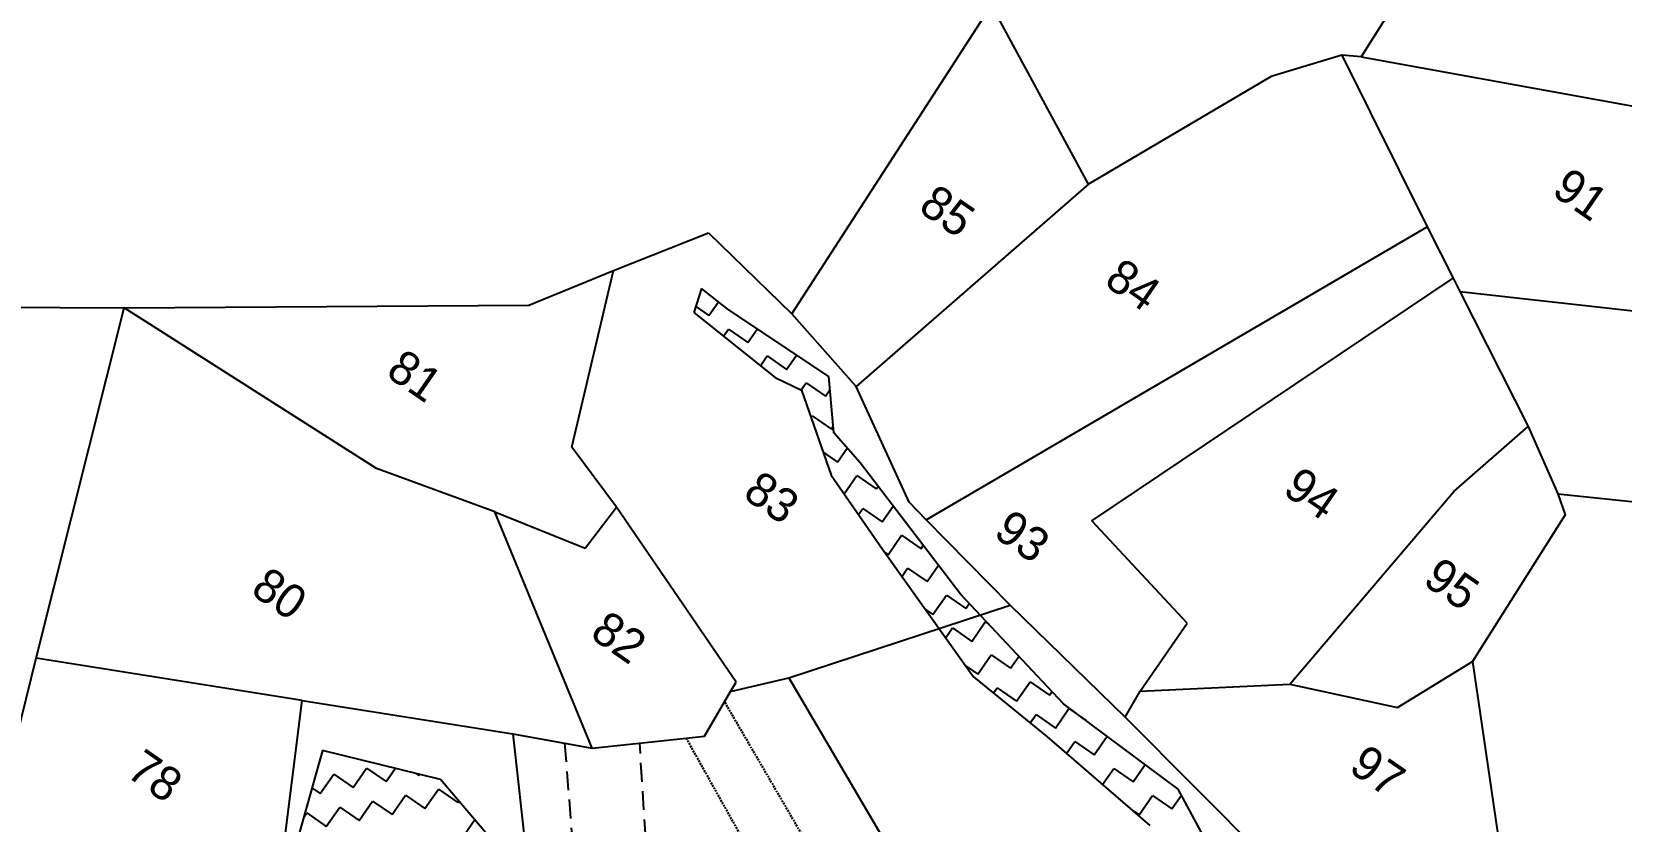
# Model space of a CAD drawing. Header units: metres. Extents: x 282167 to 284586, y 2020907 to 2023042.
# Drawn here: x 283888.9 to 284310.1, y 2022010 to 2022219.3 of the extents above; entities that cross this region are included whole.
import ezdxf
from ezdxf.enums import TextEntityAlignment as Align

# ---------------------------------------------------------------- set-up
doc = ezdxf.new("R2010")
doc.units = ezdxf.units.M
doc.header["$MEASUREMENT"] = 0
doc.linetypes.add('DASHED', pattern=[0.75, 0.5, -0.25])
for name, color, linetype in [('LINE_CARTTRACK', 2, 'DASHED'), ('POLY_HATCH', 12, 'Continuous'), ('POLY_PARCEL', 6, 'Continuous'), ('POLY_SUBPARCEL', 6, 'DASHED'), ('TEXT_PARCEL', 7, 'Continuous'), ('V_BOUND_LINE', 7, 'Continuous')]:
    doc.layers.add(name, color=color, linetype=linetype)
doc.styles.add('TEXT_MAP', font='', dxfattribs={"height": 2.5})
doc.styles.get('TEXT_MAP').set_extended_font_data('Kruti Dev 050')

msp = doc.modelspace()

# ---------------------------------------------------------------- linework, layer by layer
at = {"layer": 'LINE_CARTTRACK', "ltscale": 10}
for p, q in [((284030.08, 2022030.71), (284047.85, 2021804.6)), ((284064.73, 2021795.93), (284049.98, 2022030.76))]:
    msp.add_line(p, q, dxfattribs=at)
at = {"layer": 'POLY_HATCH'}
for p, q in [((284066.38, 2022151.25), (284064.31, 2022144.89)), ((284073.39, 2022145.61), (284066.38, 2022151.25)), ((284064.31, 2022144.89), (284085.86, 2022127.62)), ((284100.09, 2022127.89), (284073.39, 2022145.61)), ((284085.86, 2022127.62), (284092.91, 2022124.29)), ((284092.91, 2022124.29), (284100.69, 2022101.76)), ((284101.42, 2022112.94), (284100.09, 2022127.89)), ((284108.39, 2022105), (284101.42, 2022112.94)), ((284134.97, 2022070.22), (284108.39, 2022105)), ((284100.69, 2022101.76), (284114.38, 2022082.15)), ((284114.38, 2022082.15), (284138.49, 2022048.3)), ((284162.35, 2022041.12), (284134.97, 2022070.22)), ((284138.49, 2022048.3), (284157.93, 2022032.49)), ((284192.7, 2022018.53), (284162.35, 2022041.12)), ((284157.93, 2022032.49), (284185.24, 2022008.9)), ((283965.87, 2022028.73), (283955.25, 2021990.9)), ((283997.19, 2022021.05), (283965.87, 2022028.73)), ((284024.7, 2021988.75), (283997.19, 2022021.05)), ((284204.42, 2021996.77), (284192.7, 2022018.53))]:
    msp.add_line(p, q, dxfattribs=at)
at = {"layer": 'POLY_HATCH', "linetype": 'Continuous'}
for p, q in [((284064.83, 2022146.48), (284068.34, 2022144.04)), ((284068.34, 2022144.04), (284070.85, 2022147.65)), ((284072.18, 2022138.58), (284073.49, 2022140.47)), ((284073.49, 2022140.47), (284078.64, 2022136.91)), ((284078.64, 2022136.91), (284081.11, 2022140.48)), ((284081.98, 2022130.73), (284083.78, 2022133.34)), ((284083.78, 2022133.34), (284088.93, 2022129.77)), ((284088.93, 2022129.77), (284091.55, 2022133.56)), ((284092.79, 2022124.35), (284094.08, 2022126.21)), ((284094.08, 2022126.21), (284099.23, 2022122.64)), ((284099.23, 2022122.64), (284100.4, 2022124.34)), ((284095.39, 2022117.11), (284095.66, 2022117.49)), ((284095.66, 2022117.49), (284100.81, 2022113.93)), ((284100.81, 2022113.93), (284101.27, 2022114.6)), ((284098.59, 2022107.85), (284102.39, 2022105.21)), ((284102.39, 2022105.21), (284104.95, 2022108.92)), ((284104.16, 2022096.79), (284107.53, 2022101.65)), ((284107.53, 2022101.65), (284112.68, 2022098.08)), ((284112.68, 2022098.08), (284113.15, 2022098.76)), ((284107.99, 2022091.31), (284109.11, 2022092.94)), ((284109.11, 2022092.94), (284114.26, 2022089.37)), ((284114.26, 2022089.37), (284117.15, 2022093.54)), ((284115.84, 2022080.66), (284119.41, 2022085.8)), ((284119.41, 2022085.8), (284124.56, 2022082.24)), ((284124.56, 2022082.24), (284125.14, 2022083.08)), ((284115.06, 2022081.2), (284115.84, 2022080.66)), ((284126.14, 2022073.52), (284129.14, 2022077.85)), ((284119.51, 2022074.95), (284120.99, 2022077.09)), ((284120.99, 2022077.09), (284126.14, 2022073.52)), ((284127.72, 2022064.81), (284131.28, 2022069.96)), ((284131.28, 2022069.96), (284136.43, 2022066.39)), ((284125.77, 2022066.16), (284127.72, 2022064.81)), ((284136.43, 2022066.39), (284137.34, 2022067.7)), ((284131.09, 2022058.69), (284132.86, 2022061.24)), ((284132.86, 2022061.24), (284138.01, 2022057.68)), ((284138.01, 2022057.68), (284141.58, 2022062.82)), ((284141.58, 2022062.82), (284142.58, 2022062.13)), ((284139.59, 2022048.96), (284143.16, 2022054.11)), ((284143.16, 2022054.11), (284148.31, 2022050.54)), ((284148.31, 2022050.54), (284150.5, 2022053.71)), ((284136.48, 2022051.12), (284139.59, 2022048.96)), ((284143.77, 2022044.01), (284144.74, 2022045.4)), ((284144.74, 2022045.4), (284149.89, 2022041.83)), ((284149.89, 2022041.83), (284153.45, 2022046.98)), ((284153.45, 2022046.98), (284158.6, 2022043.41)), ((284158.6, 2022043.41), (284159.28, 2022044.39)), ((284160.18, 2022034.7), (284163.75, 2022039.85)), ((284163.75, 2022039.85), (284168.32, 2022036.68)), ((284153.52, 2022036.08), (284155.03, 2022038.26)), ((284155.03, 2022038.26), (284160.18, 2022034.7)), ((284163.15, 2022027.99), (284165.33, 2022031.13)), ((284165.33, 2022031.13), (284170.47, 2022027.57)), ((284170.47, 2022027.57), (284173.91, 2022032.52)), ((283974.04, 2022018.93), (283977.6, 2022024.08)), ((283977.6, 2022024.08), (283982.75, 2022020.51)), ((283982.75, 2022020.51), (283985.17, 2022024)), ((284172.68, 2022019.75), (284175.62, 2022024)), ((284175.62, 2022024), (284180.77, 2022020.43)), ((284180.77, 2022020.43), (284183.96, 2022025.04)), ((283963.11, 2022018.88), (283965.32, 2022017.35)), ((283965.32, 2022017.35), (283968.89, 2022022.5)), ((283968.89, 2022022.5), (283974.04, 2022018.93)), ((283990.65, 2022022.66), (283991.46, 2022022.09)), ((283991.46, 2022022.09), (283991.68, 2022022.4)), ((283993.05, 2022013.38), (283996.61, 2022018.52)), ((283996.61, 2022018.52), (284001.76, 2022014.96)), ((283975.62, 2022010.22), (283979.19, 2022015.36)), ((283979.19, 2022015.36), (283984.33, 2022011.8)), ((283984.33, 2022011.8), (283987.9, 2022016.94)), ((283987.9, 2022016.94), (283993.05, 2022013.38)), ((284001.76, 2022014.96), (284002.04, 2022015.36)), ((284182.35, 2022011.72), (284185.92, 2022016.87)), ((284185.92, 2022016.87), (284191.06, 2022013.3)), ((284191.06, 2022013.3), (284193.57, 2022016.92)), ((283960.88, 2022010.93), (283961.76, 2022012.2)), ((283961.76, 2022012.2), (283966.91, 2022008.64)), ((283966.91, 2022008.64), (283970.47, 2022013.78)), ((283970.47, 2022013.78), (283975.62, 2022010.22)), ((284003.34, 2022006.24), (284006.24, 2022010.43)), ((284180.46, 2022013.03), (284182.35, 2022011.72))]:
    msp.add_line(p, q, dxfattribs=at)
at = {"layer": 'POLY_PARCEL'}
for p, q in [((284283.07, 2022278.77), (284241.19, 2022212.61)), ((284168.91, 2022178.9), (284143.24, 2022226.31)), ((284236.08, 2022213.06), (284217.37, 2022207.42)), ((284241.19, 2022212.61), (284236.08, 2022213.06)), ((284236.08, 2022213.06), (284258.75, 2022167.57)), ((284241.19, 2022212.61), (284341.65, 2022194.44)), ((284217.37, 2022207.42), (284168.91, 2022178.9)), ((284168.91, 2022178.9), (284107.39, 2022125.21)), ((284125.91, 2022089.94), (284258.75, 2022167.57)), ((284258.75, 2022167.57), (284265.57, 2022153.95)), ((284031.99, 2022109.17), (284043.06, 2022155.99)), ((284169.85, 2022089.67), (284265.57, 2022153.95)), ((284265.57, 2022153.95), (284267.36, 2022150.39)), ((284267.36, 2022150.39), (284352.06, 2022140.98)), ((284267.36, 2022150.39), (284285.52, 2022114.6)), ((283890.01, 2022053.26), (283913.34, 2022146.09)), ((283980.26, 2022103.53), (283913.34, 2022146.09)), ((284107.39, 2022125.21), (284090.34, 2022144.53)), ((284121.4, 2022094.61), (284107.39, 2022125.21)), ((284265.8, 2022097.45), (284285.52, 2022114.6)), ((284285.52, 2022114.6), (284293.32, 2022096.81)), ((284043.8, 2022093.26), (284031.99, 2022109.17)), ((284011.57, 2022091.99), (283980.26, 2022103.53)), ((284125.91, 2022089.94), (284121.4, 2022094.61)), ((284222.29, 2022046.37), (284265.8, 2022097.45)), ((284293.32, 2022096.81), (284360.67, 2022089.82)), ((284293.32, 2022096.81), (284295.25, 2022091.22)), ((284011.57, 2022091.99), (284035.49, 2022082.38)), ((284037.35, 2022029.42), (284011.57, 2022091.99)), ((284035.49, 2022082.38), (284043.8, 2022093.26)), ((284075.54, 2022046.9), (284043.8, 2022093.26)), ((284295.25, 2022091.22), (284270.7, 2022052.39)), ((284148.15, 2022067.3), (284125.91, 2022089.94)), ((284195.13, 2022062.48), (284169.85, 2022089.67)), ((284089.49, 2022047.99), (284148.15, 2022067.3)), ((284148.15, 2022067.3), (284178.63, 2022037.55)), ((284182.64, 2022044.45), (284195.13, 2022062.48)), ((283878.04, 2022004.7), (283890.01, 2022053.26)), ((283960.55, 2022042.03), (283890.01, 2022053.26)), ((284250.85, 2022040.12), (284270.7, 2022052.39)), ((284270.7, 2022052.39), (284281.79, 2021976.74)), ((284074.07, 2022044.39), (284089.49, 2022047.99)), ((284089.49, 2022047.99), (284239.8, 2021792.79)), ((284072.48, 2022041.67), (284074.07, 2022044.39)), ((284074.07, 2022044.39), (284075.54, 2022046.9)), ((284178.63, 2022037.55), (284182.64, 2022044.45)), ((284182.64, 2022044.45), (284222.29, 2022046.37)), ((284222.29, 2022046.37), (284250.85, 2022040.12)), ((283954.39, 2021992.92), (283960.55, 2022042.03)), ((283960.55, 2022042.03), (284016.33, 2022033.16)), ((284067.17, 2022032.58), (284072.48, 2022041.67)), ((284178.63, 2022037.55), (284229.72, 2021986.38)), ((284016.33, 2022033.16), (284041.55, 2021807.83)), ((284016.33, 2022033.16), (284037.35, 2022029.42)), ((284037.35, 2022029.42), (284062.26, 2022032.06)), ((284062.26, 2022032.06), (284067.17, 2022032.58))]:
    msp.add_line(p, q, dxfattribs=at)
at = {"layer": 'POLY_SUBPARCEL'}
for p, q in [((284226.45, 2021777.21), (284072.48, 2022041.67)), ((284062.26, 2022032.06), (284213.47, 2021762.07))]:
    msp.add_line(p, q, dxfattribs=at)
at = {"layer": 'V_BOUND_LINE'}
for p, q in [((284090.34, 2022144.53), (284143.24, 2022226.31)), ((284043.06, 2022155.99), (284068.21, 2022165.94)), ((284068.21, 2022165.94), (284090.34, 2022144.53)), ((284020.59, 2022146.79), (284043.06, 2022155.99)), ((283867.52, 2022146.34), (283913.34, 2022146.09)), ((283913.34, 2022146.09), (284020.59, 2022146.79))]:
    msp.add_line(p, q, dxfattribs=at)

# ---------------------------------------------------------------- texts
at = {"layer": 'TEXT_PARCEL', "style": 'TEXT_MAP'}
for s, p in [('91', (284299.46, 2022176.21)), ('85', (284131.58, 2022171.82)), ('84', (284180.82, 2022152.25)), ('81', (283990.44, 2022128.14)), ('94', (284228.15, 2022096.92)), ('83', (284085.05, 2022095.89)), ('93', (284151.47, 2022085.59)), ('95', (284265.29, 2022072.95)), ('80', (283954.59, 2022070.38)), ('82', (284044.54, 2022058.8)), ('78', (283921.59, 2022022.07)), ('97', (284245.65, 2022023.32))]:
    msp.add_text(s, height=9.017, rotation=325.2826, dxfattribs=at).set_placement(p, align=Align.MIDDLE)

doc.saveas('drawing.dxf')
